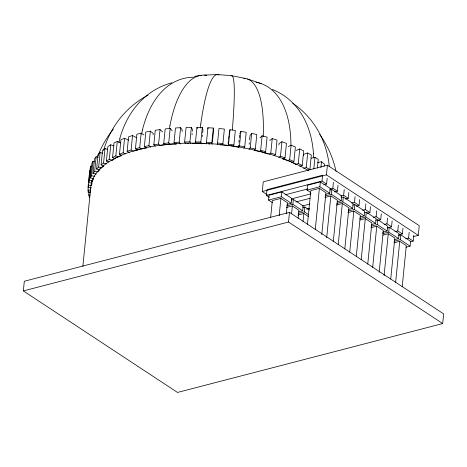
<?xml version="1.0" encoding="UTF-8"?>
<svg xmlns="http://www.w3.org/2000/svg" width="467" height="467" viewBox="0 0 467 467"><rect width="100%" height="100%" fill="white"/><g stroke="black" fill="none" stroke-linecap="round" stroke-linejoin="round"><path stroke-width="0.7" d="M91.76 184.774L91.917 180.624M290.935 145.5L290.9 142.032A124.426 64.09 -67.2 0 0 255.957 82.239M263.207 136.749L263.341 132.756A124.426 38.218 -75.2 0 0 243.733 78.31M232.327 130.013L232.601 126.633A124.426 9.737 -82.1 0 0 231.118 75.923M23.35 290.923L24.313 281.251L289.487 212.368L443.65 313.9L442.687 323.567L177.513 392.449L23.35 290.923L288.518 222.041L442.687 323.567M89.687 170.648L88.006 187.524L91.369 187.857M90.254 192.562L88.234 192.439L88 190.034L88.508 184.955M88.724 182.778L90.184 168.184L90.89 165.867L89.442 180.379L88.736 182.69L92.075 183.152M88.234 192.439L88.456 190.262M89.576 195.959L89.43 197.407L88.73 194.984L89.016 192.083M93.715 178.569L90.423 177.98L91.871 163.473L93.038 161.238L94.357 161.471M89.938 192.334L90.084 190.88M90.423 177.98L91.59 175.744L93.038 161.238M82.869 266.371L90.744 187.489M96.272 174.138L93.061 173.432L94.509 158.926L96.132 156.778L98.058 157.204M93.061 173.432L94.684 171.284L96.132 156.778M99.734 169.9L96.622 169.077L98.07 154.571L100.131 152.528L102.623 153.188M96.622 169.077L98.683 167.034L100.131 152.528M103.814 165.803L101.082 164.95L102.53 150.444L105.017 148.524L107.749 149.376M101.082 164.95L103.569 163.036L105.017 148.524M109.004 162.026L106.406 161.086L107.854 146.58L110.749 144.793L113.995 145.973M106.406 161.086L109.301 159.3L110.749 144.793M114.993 158.535L112.553 157.507L114.001 143.001L117.281 141.367L120.947 142.908M112.553 157.507L115.834 155.873L117.281 141.367M121.747 155.348L119.476 154.244L120.924 139.738L124.566 138.267L128.542 140.199M119.476 154.244L123.119 152.773L124.566 138.267M129.552 152.691L127.129 151.32L128.577 136.813L132.546 135.518L136.189 137.572M127.129 151.32L131.099 150.024L132.546 135.518M137.631 150.199L135.442 148.757L136.889 134.251L141.168 133.142L143.9 134.94M141.904 149.09L139.721 147.648L141.168 133.142M146.288 148.08L144.361 146.58L145.809 132.073L150.356 131.157L153.252 133.404L153.106 134.852M150.835 147.158L148.909 145.663L150.356 131.157M155.307 146.194L153.812 144.799L155.26 130.293L160.041 129.575L162.534 131.892M160.088 145.47L158.593 144.081L160.041 129.575M164.968 144.858L163.73 143.433L165.178 128.927L170.157 128.413L172.218 130.783M169.947 144.344L168.71 142.92L170.157 128.413M175.248 144.297L174.033 142.488L175.481 127.981L180.624 127.672L182.241 130.083L182.095 131.536M180.39 143.988L179.176 142.184L180.624 127.672M185.522 143.795L184.646 141.974L186.094 127.468L191.359 127.368L192.521 129.797L192.381 131.25M190.781 143.696L189.911 141.88L191.359 127.368M192.019 134.875L192.159 133.428M196.017 143.708L195.492 141.892L196.94 127.386L202.281 127.503L202.982 129.925M201.359 143.83L200.833 142.009L202.281 127.503M202.334 136.457L202.48 135.004M202.696 132.826L202.912 130.655M206.653 144.046L206.478 142.242L207.926 127.736L213.308 128.063L213.542 130.474L212.386 142.079M212.036 144.379L211.86 142.575L213.308 128.063M217.348 144.805L218.976 128.518L224.358 129.061L222.736 145.342M228.141 143.649L228.427 140.748M228.573 139.3L228.935 135.669M229.081 134.222L230.003 129.733L235.345 130.474L233.897 144.98L233.372 146.714M228.024 145.973L228.556 144.239L230.003 129.733M238.38 147.379L238.602 145.202M238.888 142.301L239.104 140.129M239.326 137.952L239.612 135.051M238.602 147.543L239.478 145.867L240.925 131.361L246.185 132.301L244.737 146.807L243.862 148.488M249.168 144.245L249.314 142.791M249.6 139.89L250.038 135.541L251.66 133.387L256.797 134.519L255.35 149.031L254.136 150.643M248.993 149.51L250.213 147.899L251.66 133.387M259.127 151.851L260.674 150.316L262.121 135.809L267.101 137.123L265.653 151.629L264.106 153.164M267.147 194.733L262.285 191.528L263.248 181.856L327.402 165.19L419.243 225.678L418.28 235.35L413.348 236.629M269.278 197.36L266.406 195.469L266.984 189.666L322.586 175.224L322.008 181.027L326.596 184.051L327.18 178.248M269.296 154.256L270.79 153.106L272.238 138.6L277.013 140.088L275.565 154.595L274.071 155.745M272.605 202.742L268.554 200.074L269.039 195.235L281.87 191.902L291.706 198.382L291.227 203.221L287.176 204.272M270.673 217.196L272.331 200.6L280.889 198.376L287.444 202.696L286.364 213.524M278.881 144.974L279.027 143.521L281.922 141.74L286.464 143.387L285.016 157.893L283.282 158.967M278.735 157.315L280.474 156.247L281.922 141.74M279.155 215.696L280.889 198.376M291.227 203.221L281.385 196.741L281.87 191.902M287.468 160.8L289.657 159.708L291.104 145.202L295.383 147L293.936 161.506L291.747 162.598M288.518 222.041L289.487 212.368M291.577 213.874L292.365 205.935L286.446 207.476M293.346 199.467L303.188 205.947L302.704 210.78L292.867 204.301L293.346 199.467L291.32 199.993M295.844 164.454L298.273 163.473L299.721 148.967L303.69 150.899L302.242 165.406L299.814 166.386M303.579 155.745L303.725 154.297L307.7 153.001L311.337 155.056L309.89 169.562L307.239 170.426M298.133 218.194L298.927 210.255L292.365 205.935M309.89 169.562L306.247 167.507L307.7 153.001M303.054 221.434L303.848 213.495L297.923 215.036M308.395 214.528L304.344 211.86L304.828 207.027L302.803 207.552M310.52 192.363L307.047 190.075L307.531 185.236L320.362 181.902L330.198 188.388L329.72 193.221L325.668 194.272M307.438 224.522L310.824 190.6L319.381 188.376L325.937 192.696L321.763 234.557M313.818 168.879L314.98 157.274L311.314 158.225M317.391 168.138L318.261 159.434L314.98 157.274M320.928 167.554L321.506 161.751L317.613 162.539M315.272 229.513L319.381 188.376M329.72 193.221L319.877 186.742L320.362 181.902M324.186 166.176L324.402 163.999L321.506 161.751M418.28 235.35L326.439 174.862L327.402 165.19M326.678 237.796L330.858 195.936L324.939 197.477M331.839 189.468L341.681 195.947L341.196 200.781L331.36 194.301L331.839 189.468L329.813 189.993M338.003 185.376L337.425 191.178L332.831 188.154L333.409 182.352M333.315 241.398L337.419 200.255L330.858 195.936M338.231 244.638L342.34 203.495L336.415 205.036M343.321 197.027L353.163 203.507L352.678 208.34L342.836 201.861L343.321 197.027L341.295 197.553M348.826 192.503L348.248 198.306L343.654 195.282L344.232 189.479M344.792 248.958L348.902 207.815L342.34 203.495M359.648 199.631L359.07 205.433L354.482 202.409L355.06 196.607M349.713 252.198L353.823 211.061L347.897 212.596M354.803 204.587L364.639 211.066L364.161 215.906L354.319 209.42L354.803 204.587L352.778 205.112M356.274 256.517L360.378 215.38L353.823 211.061M370.477 206.758L369.893 212.567L365.305 209.537L365.883 203.735M361.195 259.757L365.299 218.62L360.034 219.986M366.28 212.146L376.122 218.626L375.637 223.465L365.801 216.986L366.28 212.146L364.254 212.672M367.757 264.077L371.86 222.94L365.299 218.62M381.3 213.892L380.722 219.694L376.128 216.67L376.706 210.868M372.672 267.317L376.781 226.18L370.856 227.715M377.762 219.706L387.604 226.191L387.12 231.025L377.278 224.545L377.762 219.706L375.737 220.237M379.163 272.36L383.343 230.5L376.781 226.18M392.122 221.019L391.544 226.822L386.95 223.798L387.534 217.996M384.084 275.6L388.264 233.739L382.998 235.105M389.244 227.271L399.081 233.751L398.602 238.584L388.76 232.105L389.244 227.271L387.219 227.797M390.716 279.202L394.819 238.059L388.264 233.739M402.951 228.147L402.367 233.949L397.779 230.926L398.357 225.123M395.637 282.442L399.74 241.299L393.821 242.84M400.721 234.831L410.563 241.311L410.079 246.144L400.242 239.664L400.721 234.831L398.695 235.356M402.198 286.761L406.302 245.619L399.74 241.299M413.774 235.275L413.196 241.077L408.602 238.053L409.18 232.251M200.25 128.011L200.775 124.07M169.416 128.623L170.035 125.249M141.577 134.064L142.47 130.089M118.787 142.867L119.955 138.261M103.703 150.362L104.036 149.201M239.758 133.597L240.925 131.361M91.76 181.902L93.663 178.908M98.239 171.716L100.142 168.715L103.738 166.24M260.061 137.853L262.121 135.809M269.745 140.52L272.238 138.6M112.734 160.064L116.33 157.589L121.718 155.634M288.373 146.562L291.104 145.202M296.078 150.432L299.721 148.967M134.508 150.993L139.219 149.282L146.229 148.051M303.603 168.371L306.247 167.507M135.442 148.757L139.721 147.648M262.285 191.528L326.439 174.862M266.406 195.469L322.008 181.027M285.074 194.838L307.595 188.983M323.783 184.78L326.596 184.051M268.554 200.074L281.385 196.741M307.047 190.075L319.877 186.742M291.309 198.942L311.01 193.823M330.017 188.884L332.831 188.154M295.897 201.966L309.977 198.306M334.606 191.908L337.425 191.178M286.785 205.877L292.867 204.301M325.277 195.877L331.36 194.301M302.131 206.07L309.872 204.056M340.84 196.012L343.654 195.282M306.726 209.093L309.539 208.364M345.434 199.035L348.248 198.306M298.652 211.831L302.704 210.78M337.145 201.832L341.196 200.781M298.267 213.442L304.344 211.86M336.76 203.443L342.836 201.861M351.663 203.145L354.482 202.409M356.257 206.169L359.07 205.433M348.627 209.397L352.678 208.34M348.242 211.002L354.319 209.42M362.491 210.273L365.305 209.537M367.08 213.296L369.893 212.567M360.11 216.957L364.161 215.906M359.718 218.562L365.801 216.986M373.314 217.4L376.128 216.67M377.902 220.424L380.722 219.694M371.586 224.516L375.637 223.465M371.201 226.121L377.278 224.545M384.137 224.528L386.95 223.798M387.324 227.919L391.544 226.822M382.391 232.251L387.12 231.025M382.683 233.681L388.76 232.105M394.959 231.655L397.779 230.926M398.847 234.866L402.367 233.949M394.551 239.635L398.602 238.584M394.16 241.246L400.242 239.664M405.788 238.783L408.602 238.053M410.376 241.813L413.196 241.077M406.027 247.201L410.079 246.144M144.361 146.58L148.909 145.663M194.389 76.46L201.224 75.257M160.946 145.47L167.25 144.361L176.701 143.999M153.812 144.799L158.593 144.081M163.73 143.433L168.71 142.92M174.033 142.488L179.176 142.184M204.377 75.088L217.774 74.574L231.638 75.689L245.035 78.363M186.882 143.608L189.059 143.527M191.972 143.416L198.51 143.165L204.984 143.684M184.646 141.974L189.911 141.88M195.492 141.892L200.833 142.009M88.73 194.984L90.067 195.013M206.478 142.242L211.86 142.575M88 190.034L90.691 190.197M208.58 143.97L210.022 144.087M220.085 144.898L221.527 145.015M223.681 145.19L230.873 145.768L238.69 147.321M217.529 143.03L222.911 143.567M88.24 185.154L91.608 185.487M228.556 144.239L233.897 144.98M89.442 180.379L92.781 180.84M239.478 145.867L244.737 146.807M91.59 175.744L94.883 176.328M254.317 150.438L262.133 151.997L268.286 154.063M250.213 147.899L255.35 149.031M94.684 171.284L97.895 171.99M260.674 150.316L265.653 151.629M98.683 167.034L101.8 167.857M270.79 153.106L275.565 154.595M103.569 163.036L106.301 163.882M247.51 78.981L261.176 83.581M282.634 158.897L290.153 161.424L296.51 164.758M280.474 156.247L285.016 157.893M109.301 159.3L112.547 160.479M289.657 159.708L293.936 161.506M115.834 155.873L118.279 156.9M298.273 163.473L302.242 165.406M123.119 152.773L125.389 153.877M131.099 150.024L133.527 151.396M304.828 207.027L309.458 210.074M303.848 213.495L308.617 216.641M196.94 127.386L197.29 128.594M207.926 127.736L208.043 128.939M313.398 153.824L313.573 157.945M90.697 188.901A124.461 54.756 5.7 0 1 171.442 143.97A124.461 54.756 5.7 0 1 308.331 170.478M97.51 156.9A124.426 111.309 16.9 0 1 113.37 129.055M103.966 149.171A124.426 104.999 45.3 0 1 148.027 95.151M119.896 138.22A124.426 91.532 63.6 0 1 171.868 82.799M142.423 130.048A124.426 71.825 75.4 0 1 193.589 77.218M170.006 125.203A124.426 47.22 84.1 0 1 206.764 75.385M200.769 124.024A124.426 19.404 -88.7 0 1 219.046 75.094M272.319 89.466A124.426 85.595 -56.6 0 1 313.462 153.795M292.751 103.265A124.426 101.269 -41 0 1 329.323 166.713M319.65 134.408A124.426 110.037 -16.1 0 1 336.012 171.383"/></g></svg>
